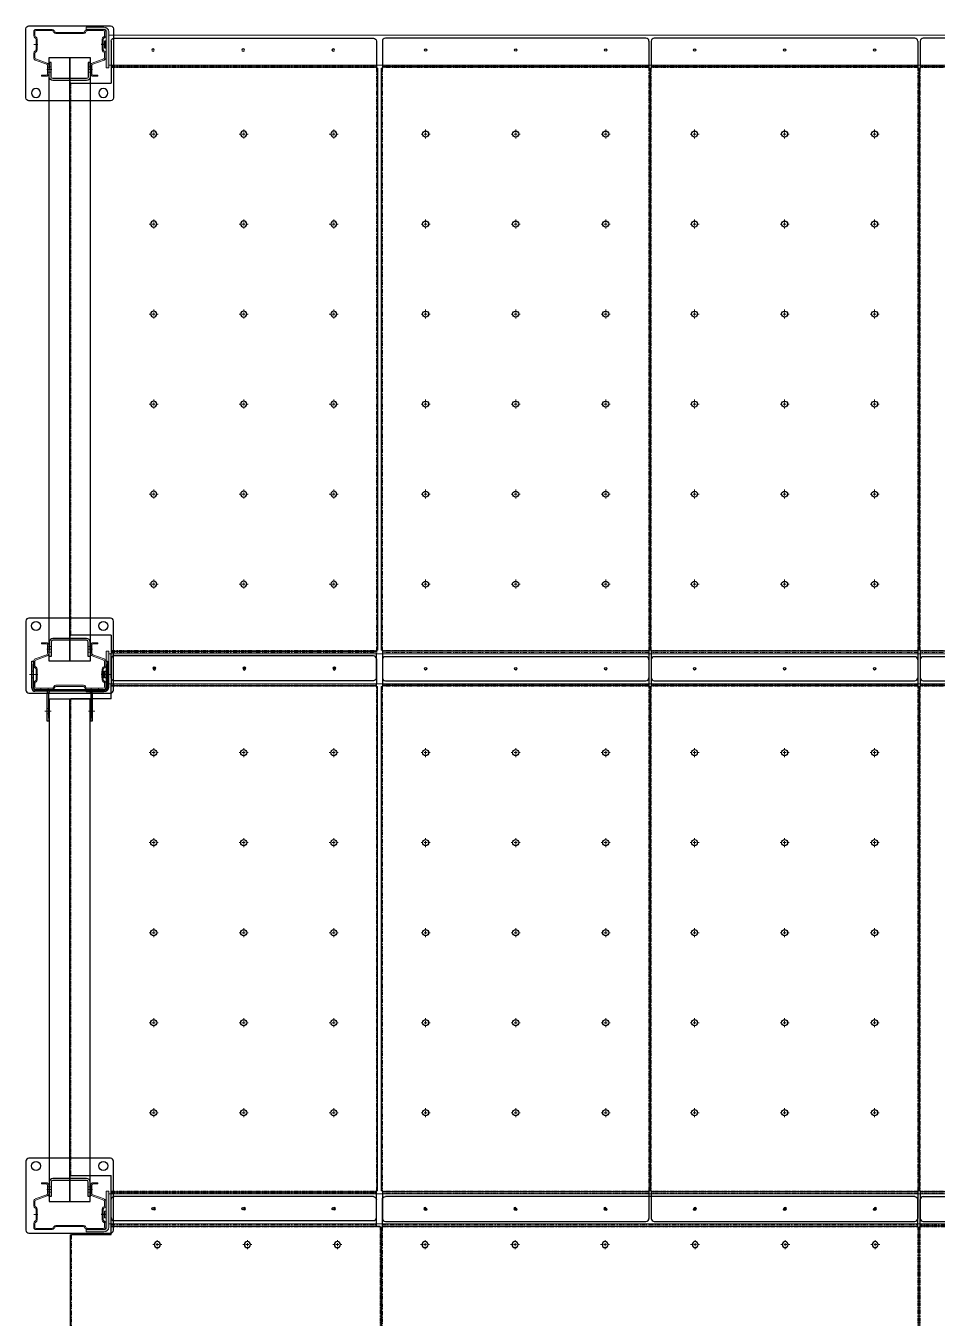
# Model space of a CAD drawing. Header units: millimetres. Extents: x 2140 to 223837, y 2113 to 170313.
# Drawn here: x 194334 to 195853, y 106060 to 108214 of the extents above; entities that cross this region are included whole.
import ezdxf

# ---------------------------------------------------------------- set-up
doc = ezdxf.new("R2010")
doc.units = ezdxf.units.MM
for name, pattern in [('CENTERX2', [20.32, 12.7, -2.54, 2.54, -2.54]), ('HIDDEN', [1.905, 1.27, -0.635]), ('PHANTOM', [12.7, 6.35, -1.27, 1.27, -1.27, 1.27, -1.27])]:
    doc.linetypes.add(name, pattern=pattern)
doc.layers.add('1.Балка', color=5, linetype='Continuous', lineweight=0)
doc.layers.add('3.Опора', color=7, linetype='Continuous', lineweight=0)
doc.layers.add('2.Стойка', color=7, linetype='Continuous')
doc.styles.add('Курсив', font='isocpeui.ttf')
doc.dimstyles.new('Рзм блок', dxfattribs={"dimtxt": 40, "dimasz": 80, "dimexe": 0.18, "dimexo": 0, "dimgap": 5, "dimtad": 1, "dimtoh": 1, "dimdec": 0, "dimzin": 0, "dimdsep": 46, "dimtxsty": 'Курсив', "dimblk": 'NONE', "dimcen": 0.09, "dimse1": 1, "dimse2": 1, "dimsd1": 1, "dimsd2": 1, "dimadec": 0, "dimazin": 0, "dimtfac": 1, "dimtdec": 0, "dimtofl": 0, "dimtmove": 0, "dimatfit": 2, "dimldrblk": 'NONE', "dimfxl": 0.18, "dimtolj": 1, "dimtzin": 0, "dimarcsym": 0})

# ---------------------------------------------------------------- blocks, each defined once
blk = doc.blocks.new('Опора FSус 120')
at = {"layer": '3.Опора', "color": 0, "linetype": 'Continuous', "lineweight": 25}
for p, q in [((-73, 120), (-73, 5)), ((68, 125), (-68, 125)), ((73, 5), (73, 120)), ((28, 91), (-28, 91)), ((28, 88), (-28, 88)), ((-34, 85), (-34, 71)), ((-34, 61), (-34, 71)), ((-31, 85), (-31, 71)), ((-31, 71), (-31, 61)), ((31, 71), (31, 85)), ((31, 61), (31, 71)), ((34, 71), (34, 85)), ((34, 71), (34, 61)), ((-31, 61), (-34, 61)), ((34, 61), (31, 61)), ((-68, 0), (68, 0))]:
    blk.add_line(p, q, dxfattribs=at)
at = {"layer": '3.Опора', "color": 0}
for p, q in [((-30, 73), (-35, 73)), ((30, 73), (35, 73))]:
    blk.add_line(p, q, dxfattribs=at)
for points in [[(-31, 77.5), (-34, 77.5), (-34, 68.5), (-31, 68.5)], [(31, 77.5), (34, 77.5), (34, 68.5), (31, 68.5)]]:
    blk.add_lwpolyline(points, close=True, dxfattribs=at)
at = {"layer": '3.Опора', "color": 0, "linetype": 'Continuous', "lineweight": 25}
for centre in [(-56, 112), (56, 112)]:
    blk.add_circle(centre, 7.5, dxfattribs=at)
for centre, radius, start, end in [((-68, 120), 5, 90, 180), ((68, 120), 5, 0, 90), ((-28, 85), 6, 90, 180), ((-28, 85), 3, 90, 180), ((28, 85), 6, 0, 90), ((28, 85), 3, 0, 90), ((-68, 5), 5, 180, 270), ((68, 5), 5, 270, 0)]:
    blk.add_arc(centre, radius, start, end, dxfattribs=at)
blk = doc.blocks.new('Стойка FSус 120')
at = {"color": 0, "linetype": 'ByBlock', "lineweight": 0}
for p, q in [((-47, 73), (-39, 73)), ((-47, 73), (-47, 71)), ((-47, 71), (-39, 71)), ((-37, 69), (-37, 54.8)), ((-35, 66.2), (-37, 66.2)), ((-35, 69), (-35, 54.8)), ((35, 54.8), (35, 69)), ((37, 66.2), (35, 66.2)), ((37, 54.8), (37, 69)), ((39, 73), (47, 73)), ((39, 71), (47, 71)), ((47, 73), (47, 71)), ((-38.3, 52.9), (-57.4, 46)), ((-37.6, 51), (-56.7, 44.1)), ((-38, 62), (-34, 62)), ((-37, 57.8), (-35, 57.8)), ((38, 62), (34, 62)), ((35, 57.8), (37, 57.8)), ((56.7, 44.1), (37.6, 51)), ((57.4, 46), (38.3, 52.9)), ((-60, 42.2), (-60, 34.6)), ((-58, 42.2), (-58, 34.6)), ((-58, 31.2), (-57, 30.6)), ((-57, 32.9), (-56, 32.3)), ((-56, 28.8), (-56, 11.2)), ((-56, 25.5), (-54, 25.5)), ((-54, 28.8), (-54, 11.2)), ((54, 11.2), (54, 28.8)), ((56, 25.5), (54, 25.5)), ((56, 32.3), (57, 32.9)), ((56, 11.2), (56, 28.8)), ((57, 30.6), (58, 31.2)), ((58, 34.6), (58, 42.2)), ((60, 34.6), (60, 42.2)), ((-60, 20), (-53, 20)), ((-60, 5.4), (-60, -1)), ((-57, 9.4), (-58, 8.8)), ((-58, 5.4), (-58, -1)), ((-56, 7.7), (-57, 7.1)), ((-54, 14.5), (-56, 14.5)), ((-27.6, -2), (-26.4, 0)), ((-23, 2), (23, 2)), ((-23, 0), (23, 0)), ((26.4, 0), (27.6, -2)), ((60, 20), (53, 20)), ((54, 14.5), (56, 14.5)), ((57, 7.1), (56, 7.7)), ((58, 8.8), (57, 9.4)), ((58, -1), (58, 5.4)), ((60, -1), (60, 5.4)), ((-56, -3), (-48, -3)), ((-56, -5), (-48, -5)), ((-48, -3), (-46.1, -3)), ((-48, -3), (-48, -5)), ((-46.1, -5), (-48, -5)), ((-46.1, -3), (-45.6, -3)), ((-45.6, -5), (-46.1, -5)), ((-45.6, -3), (-36.5, -3)), ((-36.5, -5), (-45.6, -5)), ((-36.5, -3), (-36, -3)), ((-36, -5), (-36.5, -5)), ((-36, -3), (-29.3, -3)), ((-36, -3), (-36, -5)), ((-36, -5), (-29.3, -5)), ((-25.8, -3), (-24.7, -1)), ((24.7, -1), (25.8, -3)), ((29.3, -3), (36, -3)), ((29.3, -5), (36, -5)), ((36.5, -3), (36, -3)), ((36, -3), (36, -5)), ((36, -5), (36.5, -5)), ((45.6, -3), (36.5, -3)), ((36.5, -5), (45.6, -5)), ((46.1, -3), (45.6, -3)), ((45.6, -5), (46.1, -5)), ((48, -3), (46.1, -3)), ((46.1, -5), (48, -5)), ((48, -3), (56, -3)), ((48, -3), (48, -5)), ((48, -5), (56, -5))]:
    blk.add_line(p, q, dxfattribs=at)
for centre, radius, start, end in [((-39, 69), 4, 0, 90), ((-39, 69), 2, 0, 90), ((39, 69), 4, 90, 180), ((39, 69), 2, 90, 180), ((-56, 42.2), 4, 110, 180), ((-56, 42.2), 2, 110, 180), ((-39, 54.8), 2, 290, 0), ((-39, 54.8), 4, 290, 0), ((39, 54.8), 4, 180, 250), ((39, 54.8), 2, 180, 250), ((56, 42.2), 2, 0, 70), ((56, 42.2), 4, 0, 70), ((-56, 34.6), 4, 180, 240), ((-56, 34.6), 2, 180, 240), ((-58, 28.8), 2, 0, 60), ((-58, 28.8), 4, 0, 60), ((58, 28.8), 4, 120, 180), ((58, 28.8), 2, 120, 180), ((56, 34.6), 2, 300, 0), ((56, 34.6), 4, 300, 0), ((-56, 5.4), 4, 120, 180), ((-56, 5.4), 2, 120, 180), ((-58, 11.2), 2, 300, 0), ((-58, 11.2), 4, 300, 0), ((-23, -2), 4, 90, 150), ((-23, -2), 2, 90, 150), ((23, -2), 4, 30, 90), ((23, -2), 2, 30, 90), ((58, 11.2), 4, 180, 240), ((58, 11.2), 2, 180, 240), ((56, 5.4), 2, 0, 60), ((56, 5.4), 4, 0, 60), ((-56, -1), 4, 180, 270), ((-56, -1), 2, 180, 270), ((-29.3, -1), 2, 270, 330), ((-29.3, -1), 4, 270, 330), ((29.3, -1), 4, 210, 270), ((29.3, -1), 2, 210, 270), ((56, -1), 2, 270, 0), ((56, -1), 4, 270, 0)]:
    blk.add_arc(centre, radius, start, end, dxfattribs=at)
blk = doc.blocks.new('*D917')
at = {"layer": 'Defpoints', "color": 0, "linetype": 'ByBlock', "transparency": 16777216}
for p in [(194472.4, 108177.1), (194472.4, 108148.2), (197172.4, 108148.2)]:
    blk.add_point(p, dxfattribs=at)
at = {"layer": 'Defpoints', "color": 0, "linetype": 'ByBlock', "transparency": 16777216, "insert": (197131.6, 108192.2), "char_height": 20, "attachment_point": 5, "style": 'Курсив'}
blk.add_mtext('\\A1;2700', dxfattribs=at)
blk = doc.blocks.new('_None')
blk = doc.blocks.new('*D918')
at = {"layer": 'Defpoints', "color": 0, "linetype": 'ByBlock', "transparency": 16777216}
for p in [(194472.4, 107167.2), (197172.4, 107167.2), (194472.4, 107138.3)]:
    blk.add_point(p, dxfattribs=at)
at = {"layer": 'Defpoints', "color": 0, "linetype": 'ByBlock', "transparency": 16777216, "insert": (197131.6, 107153.4), "char_height": 20, "attachment_point": 5, "style": 'Курсив'}
blk.add_mtext('\\A1;2700', dxfattribs=at)
blk = doc.blocks.new('*D430')
at = {"layer": 'Defpoints', "color": 0, "linetype": 'ByBlock', "transparency": 16777216}
for p in [(5, 34.5), (2705, 34.5), (5, 1.9)]:
    blk.add_point(p, dxfattribs=at)
at = {"layer": 'Defpoints', "color": 0, "linetype": 'ByBlock', "transparency": 16777216, "insert": (2664.3, 17), "char_height": 20, "attachment_point": 5, "style": 'Курсив'}
blk.add_mtext('\\A1;2700', dxfattribs=at)
blk = doc.blocks.new('SW_CENTERMARKSYMBOL_36')
at = {"color": 0, "linetype": 'Continuous', "lineweight": 18}
for p, q in [((-5, 0), (-7.5, 0)), ((0, 0), (-2.5, 0)), ((0, 5), (0, 7.5)), ((0, 0), (0, 2.5)), ((0, 0), (0, -2.5)), ((0, 0), (2.5, 0)), ((5, 0), (7.5, 0)), ((0, -5), (0, -7.5))]:
    blk.add_line(p, q, dxfattribs=at)
blk = doc.blocks.new('SW_CENTERMARKSYMBOL_37')
at = {"color": 0, "linetype": 'Continuous', "lineweight": 18}
for p, q in [((-5, 0), (-7.5, 0)), ((0, 0), (-2.5, 0)), ((0, 5), (0, 7.5)), ((0, 0), (0, 2.5)), ((0, 0), (0, -2.5)), ((0, 0), (2.5, 0)), ((5, 0), (7.5, 0)), ((0, -5), (0, -7.5))]:
    blk.add_line(p, q, dxfattribs=at)
blk = doc.blocks.new('SW_CENTERMARKSYMBOL_38')
at = {"color": 0, "linetype": 'Continuous', "lineweight": 18}
for p, q in [((-5, 0), (-7.5, 0)), ((0, 0), (-2.5, 0)), ((0, 5), (0, 7.5)), ((0, 0), (0, 2.5)), ((0, 0), (0, -2.5)), ((0, 0), (2.5, 0)), ((5, 0), (7.5, 0)), ((0, -5), (0, -7.5))]:
    blk.add_line(p, q, dxfattribs=at)
blk = doc.blocks.new('SW_CENTERMARKSYMBOL_39')
at = {"color": 0, "linetype": 'Continuous', "lineweight": 18}
for p, q in [((-5, 0), (-7.5, 0)), ((0, 0), (-2.5, 0)), ((0, 5), (0, 7.5)), ((0, 0), (0, 2.5)), ((0, 0), (0, -2.5)), ((0, 0), (2.5, 0)), ((5, 0), (7.5, 0)), ((0, -5), (0, -7.5))]:
    blk.add_line(p, q, dxfattribs=at)
blk = doc.blocks.new('SW_CENTERMARKSYMBOL_40')
at = {"color": 0, "linetype": 'Continuous', "lineweight": 18}
for p, q in [((-5, 0), (-7.5, 0)), ((0, 0), (-2.5, 0)), ((0, 5), (0, 7.5)), ((0, 0), (0, 2.5)), ((0, 0), (0, -2.5)), ((0, 0), (2.5, 0)), ((5, 0), (7.5, 0)), ((0, -5), (0, -7.5))]:
    blk.add_line(p, q, dxfattribs=at)
blk = doc.blocks.new('SW_CENTERMARKSYMBOL_41')
at = {"color": 0, "linetype": 'Continuous', "lineweight": 18}
for p, q in [((-5, 0), (-7.5, 0)), ((0, 0), (-2.5, 0)), ((0, 5), (0, 7.5)), ((0, 0), (0, 2.5)), ((0, 0), (0, -2.5)), ((0, 0), (2.5, 0)), ((5, 0), (7.5, 0)), ((0, -5), (0, -7.5))]:
    blk.add_line(p, q, dxfattribs=at)
blk = doc.blocks.new('SW_CENTERMARKSYMBOL_42')
at = {"color": 0, "linetype": 'Continuous', "lineweight": 18}
for p, q in [((-5, 0), (-7.5, 0)), ((0, 0), (-2.5, 0)), ((0, 5), (0, 7.5)), ((0, 0), (0, 2.5)), ((0, 0), (0, -2.5)), ((0, 0), (2.5, 0)), ((5, 0), (7.5, 0)), ((0, -5), (0, -7.5))]:
    blk.add_line(p, q, dxfattribs=at)
blk = doc.blocks.new('SW_CENTERMARKSYMBOL_43')
at = {"color": 0, "linetype": 'Continuous', "lineweight": 18}
for p, q in [((-5, 0), (-7.5, 0)), ((0, 0), (-2.5, 0)), ((0, 5), (0, 7.5)), ((0, 0), (0, 2.5)), ((0, 0), (0, -2.5)), ((0, 0), (2.5, 0)), ((5, 0), (7.5, 0)), ((0, -5), (0, -7.5))]:
    blk.add_line(p, q, dxfattribs=at)
blk = doc.blocks.new('SW_CENTERMARKSYMBOL_44')
at = {"color": 0, "linetype": 'Continuous', "lineweight": 18}
for p, q in [((-5, 0), (-7.5, 0)), ((0, 0), (-2.5, 0)), ((0, 5), (0, 7.5)), ((0, 0), (0, 2.5)), ((0, 0), (0, -2.5)), ((0, 0), (2.5, 0)), ((5, 0), (7.5, 0)), ((0, -5), (0, -7.5))]:
    blk.add_line(p, q, dxfattribs=at)
blk = doc.blocks.new('SW_CENTERMARKSYMBOL_45')
at = {"color": 0, "linetype": 'Continuous', "lineweight": 18}
for p, q in [((-5, 0), (-7.5, 0)), ((0, 0), (-2.5, 0)), ((0, 5), (0, 7.5)), ((0, 0), (0, 2.5)), ((0, 0), (0, -2.5)), ((0, 0), (2.5, 0)), ((5, 0), (7.5, 0)), ((0, -5), (0, -7.5))]:
    blk.add_line(p, q, dxfattribs=at)
blk = doc.blocks.new('SW_CENTERMARKSYMBOL_46')
at = {"color": 0, "linetype": 'Continuous', "lineweight": 18}
for p, q in [((-5, 0), (-7.5, 0)), ((0, 0), (-2.5, 0)), ((0, 5), (0, 7.5)), ((0, 0), (0, 2.5)), ((0, 0), (0, -2.5)), ((0, 0), (2.5, 0)), ((5, 0), (7.5, 0)), ((0, -5), (0, -7.5))]:
    blk.add_line(p, q, dxfattribs=at)
blk = doc.blocks.new('SW_CENTERMARKSYMBOL_47')
at = {"color": 0, "linetype": 'Continuous', "lineweight": 18}
for p, q in [((-5, 0), (-7.5, 0)), ((0, 0), (-2.5, 0)), ((0, 5), (0, 7.5)), ((0, 0), (0, 2.5)), ((0, 0), (0, -2.5)), ((0, 0), (2.5, 0)), ((5, 0), (7.5, 0)), ((0, -5), (0, -7.5))]:
    blk.add_line(p, q, dxfattribs=at)
blk = doc.blocks.new('SW_CENTERMARKSYMBOL_48')
at = {"color": 0, "linetype": 'Continuous', "lineweight": 18}
for p, q in [((-5, 0), (-7.5, 0)), ((0, 0), (-2.5, 0)), ((0, 5), (0, 7.5)), ((0, 0), (0, 2.5)), ((0, 0), (0, -2.5)), ((0, 0), (2.5, 0)), ((5, 0), (7.5, 0)), ((0, -5), (0, -7.5))]:
    blk.add_line(p, q, dxfattribs=at)
blk = doc.blocks.new('SW_CENTERMARKSYMBOL_49')
at = {"color": 0, "linetype": 'Continuous', "lineweight": 18}
for p, q in [((-5, 0), (-7.5, 0)), ((0, 0), (-2.5, 0)), ((0, 5), (0, 7.5)), ((0, 0), (0, 2.5)), ((0, 0), (0, -2.5)), ((0, 0), (2.5, 0)), ((5, 0), (7.5, 0)), ((0, -5), (0, -7.5))]:
    blk.add_line(p, q, dxfattribs=at)
blk = doc.blocks.new('SW_CENTERMARKSYMBOL_50')
at = {"color": 0, "linetype": 'Continuous', "lineweight": 18}
for p, q in [((-5, 0), (-7.5, 0)), ((0, 0), (-2.5, 0)), ((0, 5), (0, 7.5)), ((0, 0), (0, 2.5)), ((0, 0), (0, -2.5)), ((0, 0), (2.5, 0)), ((5, 0), (7.5, 0)), ((0, -5), (0, -7.5))]:
    blk.add_line(p, q, dxfattribs=at)
blk = doc.blocks.new('SW_CENTERMARKSYMBOL_51')
at = {"color": 0, "linetype": 'Continuous', "lineweight": 18}
for p, q in [((-5, 0), (-7.5, 0)), ((0, 0), (-2.5, 0)), ((0, 5), (0, 7.5)), ((0, 0), (0, 2.5)), ((0, 0), (0, -2.5)), ((0, 0), (2.5, 0)), ((5, 0), (7.5, 0)), ((0, -5), (0, -7.5))]:
    blk.add_line(p, q, dxfattribs=at)
blk = doc.blocks.new('SW_CENTERMARKSYMBOL_52')
at = {"color": 0, "linetype": 'Continuous', "lineweight": 18}
for p, q in [((-5, 0), (-7.5, 0)), ((0, 0), (-2.5, 0)), ((0, 5), (0, 7.5)), ((0, 0), (0, 2.5)), ((0, 0), (0, -2.5)), ((0, 0), (2.5, 0)), ((5, 0), (7.5, 0)), ((0, -5), (0, -7.5))]:
    blk.add_line(p, q, dxfattribs=at)
blk = doc.blocks.new('SW_CENTERMARKSYMBOL_53')
at = {"color": 0, "linetype": 'Continuous', "lineweight": 18}
for p, q in [((-5, 0), (-7.5, 0)), ((0, 0), (-2.5, 0)), ((0, 5), (0, 7.5)), ((0, 0), (0, 2.5)), ((0, 0), (0, -2.5)), ((0, 0), (2.5, 0)), ((5, 0), (7.5, 0)), ((0, -5), (0, -7.5))]:
    blk.add_line(p, q, dxfattribs=at)
blk = doc.blocks.new('экран центр1100')
at = {"color": 0, "linetype": 'Continuous', "lineweight": 25}
for p, q in [((0, -11), (0, -52)), ((439, -6), (5, -6)), ((444, -11), (444, -52)), ((-2, -55.9), (-2, -1025.9)), ((-2, -55.9), (0, -55.9)), ((0, -52), (0, -54)), ((444, -54), (0, -54)), ((0, -54), (0, -55.2)), ((0, -55.2), (0, -55.9)), ((444, -52), (444, -54)), ((444, -54), (444, -55.2)), ((444, -55.2), (444, -55.9)), ((444, -55.9), (446, -55.9)), ((446, -1025.9), (446, -55.9)), ((0, -1025.9), (-2, -1025.9)), ((0, -1025.9), (0, -1026.6)), ((0, -1026.6), (0, -1027.8)), ((444, -1027.8), (0, -1027.8)), ((0, -1027.8), (0, -1029.8)), ((0, -1029.8), (0, -1072)), ((444, -1025.9), (444, -1026.6)), ((446, -1025.9), (444, -1025.9)), ((444, -1026.6), (444, -1027.8)), ((444, -1027.8), (444, -1029.8)), ((444, -1029.8), (444, -1072))]:
    blk.add_line(p, q, dxfattribs=at)
at = {"color": 0, "linetype": 'PHANTOM', "lineweight": 18}
for p, q in [((444, -52), (0, -52)), ((444, -55.2), (0, -55.2)), ((0, -55.9), (0, -1025.9)), ((444, -1025.9), (444, -55.9)), ((444, -1026.6), (0, -1026.6)), ((444, -1029.8), (0, -1029.8))]:
    blk.add_line(p, q, dxfattribs=at)
at = {"color": 0}
blk.add_line((5, -1077), (439, -1077), dxfattribs=at)
at = {"color": 0, "linetype": 'Continuous', "lineweight": 25}
for centre, radius in [((72, -26), 2), ((222, -26), 2), ((372, -26), 2), ((72, -165.9), 5), ((222, -165.9), 5), ((372, -165.9), 5), ((72, -315.9), 5), ((222, -315.9), 5), ((372, -315.9), 5), ((72, -465.9), 5), ((222, -465.9), 5), ((372, -465.9), 5), ((72, -615.9), 5), ((222, -615.9), 5), ((372, -615.9), 5), ((72, -765.9), 5), ((222, -765.9), 5), ((372, -765.9), 5), ((72, -915.9), 5), ((222, -915.9), 5), ((372, -915.9), 5), ((72, -1057), 2), ((222, -1057), 2), ((372, -1057), 2)]:
    blk.add_circle(centre, radius, dxfattribs=at)
for centre, start, end in [((5, -11), 90, 180), ((439, -11), 0, 90)]:
    blk.add_arc(centre, 5, start, end, dxfattribs=at)
at = {"color": 0}
for centre, start, end in [((5, -1072), 180, 270), ((439, -1072), 270, 0)]:
    blk.add_arc(centre, 5, start, end, dxfattribs=at)
at = {"color": 0, "linetype": 'Continuous', "lineweight": 0, "rotation": 90}
for name, p in [('SW_CENTERMARKSYMBOL_45', (72, -165.9)), ('SW_CENTERMARKSYMBOL_44', (222, -165.9)), ('SW_CENTERMARKSYMBOL_37', (372, -165.9)), ('SW_CENTERMARKSYMBOL_42', (72, -315.9)), ('SW_CENTERMARKSYMBOL_38', (222, -315.9)), ('SW_CENTERMARKSYMBOL_43', (372, -315.9)), ('SW_CENTERMARKSYMBOL_40', (72, -465.9)), ('SW_CENTERMARKSYMBOL_41', (222, -465.9)), ('SW_CENTERMARKSYMBOL_39', (372, -465.9)), ('SW_CENTERMARKSYMBOL_51', (72, -615.9)), ('SW_CENTERMARKSYMBOL_52', (222, -615.9)), ('SW_CENTERMARKSYMBOL_50', (372, -615.9)), ('SW_CENTERMARKSYMBOL_49', (72, -765.9)), ('SW_CENTERMARKSYMBOL_48', (222, -765.9)), ('SW_CENTERMARKSYMBOL_53', (372, -765.9)), ('SW_CENTERMARKSYMBOL_46', (72, -915.9)), ('SW_CENTERMARKSYMBOL_36', (222, -915.9)), ('SW_CENTERMARKSYMBOL_47', (372, -915.9))]:
    blk.add_blockref(name, p, dxfattribs=at)
blk = doc.blocks.new('экран бок 1100')
at = {"color": 0, "linetype": 'Continuous', "lineweight": 25}
for p, q in [((0, -11), (0, -52)), ((437, -6), (5, -6)), ((442, -11), (442, -52)), ((-2, -55.9), (-2, -1025.9)), ((-2, -55.9), (0, -55.9)), ((0, -52), (0, -54)), ((442, -54), (0, -54)), ((0, -54), (0, -55.2)), ((0, -55.2), (0, -55.9)), ((442, -52), (442, -54)), ((442, -54), (442, -55.2)), ((442, -55.2), (442, -81)), ((509, -81), (442, -81)), ((509, -81), (511, -81)), ((511, -81), (511, -1000.8)), ((442, -1000.8), (509, -1000.8)), ((442, -1000.8), (442, -1026.6)), ((511, -1000.8), (509, -1000.8)), ((0, -1025.9), (-2, -1025.9)), ((0, -1025.9), (0, -1026.6)), ((0, -1026.6), (0, -1027.8)), ((442, -1027.8), (0, -1027.8)), ((0, -1027.8), (0, -1029.8)), ((0, -1072), (0, -1031)), ((442, -1026.6), (442, -1027.8)), ((442, -1027.8), (442, -1029.8)), ((442, -1072), (442, -1031)), ((5, -1077), (437, -1077))]:
    blk.add_line(p, q, dxfattribs=at)
at = {"color": 0, "linetype": 'PHANTOM', "lineweight": 18}
for p, q in [((442, -52), (0, -52)), ((442, -55.2), (0, -55.2)), ((0, -55.9), (0, -1025.9)), ((509, -1000.8), (509, -81)), ((442, -1026.6), (0, -1026.6)), ((442, -1029.8), (0, -1029.8))]:
    blk.add_line(p, q, dxfattribs=at)
at = {"color": 0, "linetype": 'Continuous', "lineweight": 25}
for centre, radius in [((72, -26), 2), ((222, -26), 2), ((372, -26), 2), ((71, -165.9), 5), ((221, -165.9), 5), ((371, -165.9), 5), ((71, -315.9), 5), ((221, -315.9), 5), ((371, -315.9), 5), ((71, -465.9), 5), ((221, -465.9), 5), ((371, -465.9), 5), ((71, -615.9), 5), ((221, -615.9), 5), ((371, -615.9), 5), ((71, -765.9), 5), ((221, -765.9), 5), ((371, -765.9), 5), ((71, -915.9), 5), ((221, -915.9), 5), ((371, -915.9), 5), ((70, -1057), 2), ((220, -1057), 2), ((370, -1057), 2)]:
    blk.add_circle(centre, radius, dxfattribs=at)
for centre, start, end in [((5, -11), 90, 180), ((437, -11), 0, 90), ((5, -1072), 180, 270), ((437, -1072), 270, 0)]:
    blk.add_arc(centre, 5, start, end, dxfattribs=at)
at = {"color": 0, "linetype": 'Continuous', "lineweight": 0, "rotation": 90}
for name, p in [('SW_CENTERMARKSYMBOL_45', (71, -165.9)), ('SW_CENTERMARKSYMBOL_44', (221, -165.9)), ('SW_CENTERMARKSYMBOL_37', (371, -165.9)), ('SW_CENTERMARKSYMBOL_42', (71, -315.9)), ('SW_CENTERMARKSYMBOL_38', (221, -315.9)), ('SW_CENTERMARKSYMBOL_43', (371, -315.9)), ('SW_CENTERMARKSYMBOL_40', (71, -465.9)), ('SW_CENTERMARKSYMBOL_41', (221, -465.9)), ('SW_CENTERMARKSYMBOL_39', (371, -465.9)), ('SW_CENTERMARKSYMBOL_51', (71, -615.9)), ('SW_CENTERMARKSYMBOL_52', (221, -615.9)), ('SW_CENTERMARKSYMBOL_50', (371, -615.9)), ('SW_CENTERMARKSYMBOL_49', (71, -765.9)), ('SW_CENTERMARKSYMBOL_48', (221, -765.9)), ('SW_CENTERMARKSYMBOL_53', (371, -765.9)), ('SW_CENTERMARKSYMBOL_46', (71, -915.9)), ('SW_CENTERMARKSYMBOL_36', (221, -915.9)), ('SW_CENTERMARKSYMBOL_47', (371, -915.9))]:
    blk.add_blockref(name, p, dxfattribs=at)
blk = doc.blocks.new('экран бок 2')
at = {"color": 0, "linetype": 'Continuous', "lineweight": 25}
for p, q in [((-442, -9.8), (-442, -52)), ((-5, -4.8), (-437, -4.8)), ((0, -9.8), (0, -50.8)), ((-442, -54), (-442, -52)), ((-442, -54), (0, -54)), ((-442, -55.2), (-442, -54)), ((-442, -76), (-442, -55.2)), ((0, -54), (0, -52)), ((0, -55.2), (0, -54)), ((0, -55.9), (0, -55.2)), ((0, -55.9), (2, -55.9)), ((2, -895.9), (2, -55.9)), ((-511, -870.8), (-511, -76)), ((-511, -76), (-509, -76)), ((-442, -76), (-509, -76)), ((-509, -870.8), (-511, -870.8)), ((-509, -870.8), (-442, -870.8)), ((-442, -896.6), (-442, -870.8)), ((-442, -897.8), (-442, -896.6)), ((-442, -899.8), (-442, -897.8)), ((-442, -897.8), (0, -897.8)), ((-442, -940.8), (-442, -899.8)), ((2, -895.9), (0, -895.9)), ((0, -896.6), (0, -895.9)), ((0, -897.8), (0, -896.6)), ((0, -899.8), (0, -897.8)), ((0, -940.8), (0, -899.8)), ((-437, -945.8), (-5, -945.8))]:
    blk.add_line(p, q, dxfattribs=at)
at = {"color": 0, "linetype": 'PHANTOM', "lineweight": 18}
for p, q in [((-442, -52), (0, -52)), ((-442, -55.2), (0, -55.2)), ((0, -895.9), (0, -55.9)), ((-509, -76), (-509, -870.8)), ((-442, -896.6), (0, -896.6)), ((-442, -899.8), (0, -899.8))]:
    blk.add_line(p, q, dxfattribs=at)
at = {"color": 0, "linetype": 'Continuous', "lineweight": 25}
for centre, radius in [((-370, -24.8), 2), ((-220, -24.8), 2), ((-70, -24.8), 2), ((-371, -165.9), 5), ((-221, -165.9), 5), ((-71, -165.9), 5), ((-371, -315.9), 5), ((-221, -315.9), 5), ((-71, -315.9), 5), ((-371, -465.9), 5), ((-221, -465.9), 5), ((-71, -465.9), 5), ((-371, -615.9), 5), ((-221, -615.9), 5), ((-71, -615.9), 5), ((-371, -765.9), 5), ((-221, -765.9), 5), ((-71, -765.9), 5), ((-372, -925.8), 2), ((-222, -925.8), 2), ((-72, -925.8), 2)]:
    blk.add_circle(centre, radius, dxfattribs=at)
for centre, start, end in [((-437, -9.8), 90, 180), ((-5, -9.8), 0, 90), ((-437, -940.8), 180, 270), ((-5, -940.8), 270, 0)]:
    blk.add_arc(centre, 5, start, end, dxfattribs=at)
at = {"color": 0, "linetype": 'Continuous', "lineweight": 0, "rotation": 270}
for name, p in [('SW_CENTERMARKSYMBOL_47', (-371, -165.9)), ('SW_CENTERMARKSYMBOL_36', (-221, -165.9)), ('SW_CENTERMARKSYMBOL_46', (-71, -165.9)), ('SW_CENTERMARKSYMBOL_53', (-371, -315.9)), ('SW_CENTERMARKSYMBOL_48', (-221, -315.9)), ('SW_CENTERMARKSYMBOL_49', (-71, -315.9)), ('SW_CENTERMARKSYMBOL_50', (-371, -465.9)), ('SW_CENTERMARKSYMBOL_52', (-221, -465.9)), ('SW_CENTERMARKSYMBOL_51', (-71, -465.9)), ('SW_CENTERMARKSYMBOL_39', (-371, -615.9)), ('SW_CENTERMARKSYMBOL_41', (-221, -615.9)), ('SW_CENTERMARKSYMBOL_40', (-71, -615.9)), ('SW_CENTERMARKSYMBOL_43', (-371, -765.9)), ('SW_CENTERMARKSYMBOL_38', (-221, -765.9)), ('SW_CENTERMARKSYMBOL_42', (-71, -765.9))]:
    blk.add_blockref(name, p, dxfattribs=at)
blk = doc.blocks.new('экран центр 2')
at = {"color": 0, "linetype": 'Continuous', "lineweight": 25}
for p, q in [((0, -11), (0, -52)), ((439, -6), (5, -6)), ((444, -11), (444, -52)), ((-2, -55.9), (-2, -895.9)), ((-2, -55.9), (0, -55.9)), ((0, -52), (0, -54)), ((444, -54), (0, -54)), ((0, -54), (0, -55.2)), ((0, -55.2), (0, -55.9)), ((444, -52), (444, -54)), ((444, -54), (444, -55.2)), ((444, -55.2), (444, -55.9)), ((444, -55.9), (446, -55.9)), ((446, -895.9), (446, -55.9)), ((0, -895.9), (-2, -895.9)), ((0, -895.9), (0, -896.6)), ((0, -896.6), (0, -897.8)), ((444, -897.8), (0, -897.8)), ((0, -897.8), (0, -899.8)), ((0, -899.8), (0, -942)), ((444, -895.9), (444, -896.6)), ((446, -895.9), (444, -895.9)), ((444, -896.6), (444, -897.8)), ((444, -897.8), (444, -899.8)), ((444, -899.8), (444, -942))]:
    blk.add_line(p, q, dxfattribs=at)
at = {"color": 0, "linetype": 'PHANTOM', "lineweight": 18}
for p, q in [((444, -52), (0, -52)), ((444, -55.2), (0, -55.2)), ((0, -55.9), (0, -895.9)), ((444, -895.9), (444, -55.9)), ((444, -896.6), (0, -896.6)), ((444, -899.8), (0, -899.8))]:
    blk.add_line(p, q, dxfattribs=at)
at = {"color": 0}
blk.add_line((5, -947), (439, -947), dxfattribs=at)
at = {"color": 0, "linetype": 'Continuous', "lineweight": 25}
for centre, radius in [((72, -26), 2), ((222, -26), 2), ((372, -26), 2), ((72, -165.9), 5), ((222, -165.9), 5), ((372, -165.9), 5), ((72, -315.9), 5), ((222, -315.9), 5), ((372, -315.9), 5), ((72, -465.9), 5), ((222, -465.9), 5), ((372, -465.9), 5), ((72, -615.9), 5), ((222, -615.9), 5), ((372, -615.9), 5), ((72, -765.9), 5), ((222, -765.9), 5), ((372, -765.9), 5), ((72, -927), 2), ((222, -927), 2), ((372, -927), 2)]:
    blk.add_circle(centre, radius, dxfattribs=at)
for centre, start, end in [((5, -11), 90, 180), ((439, -11), 0, 90)]:
    blk.add_arc(centre, 5, start, end, dxfattribs=at)
at = {"color": 0}
for centre, start, end in [((5, -942), 180, 270), ((439, -942), 270, 0)]:
    blk.add_arc(centre, 5, start, end, dxfattribs=at)
at = {"color": 0, "linetype": 'Continuous', "lineweight": 0, "rotation": 90}
for name, p in [('SW_CENTERMARKSYMBOL_45', (72, -165.9)), ('SW_CENTERMARKSYMBOL_44', (222, -165.9)), ('SW_CENTERMARKSYMBOL_37', (372, -165.9)), ('SW_CENTERMARKSYMBOL_42', (72, -315.9)), ('SW_CENTERMARKSYMBOL_38', (222, -315.9)), ('SW_CENTERMARKSYMBOL_43', (372, -315.9)), ('SW_CENTERMARKSYMBOL_40', (72, -465.9)), ('SW_CENTERMARKSYMBOL_41', (222, -465.9)), ('SW_CENTERMARKSYMBOL_39', (372, -465.9)), ('SW_CENTERMARKSYMBOL_51', (72, -615.9)), ('SW_CENTERMARKSYMBOL_52', (222, -615.9)), ('SW_CENTERMARKSYMBOL_50', (372, -615.9)), ('SW_CENTERMARKSYMBOL_49', (72, -765.9)), ('SW_CENTERMARKSYMBOL_48', (222, -765.9)), ('SW_CENTERMARKSYMBOL_53', (372, -765.9))]:
    blk.add_blockref(name, p, dxfattribs=at)
blk = doc.blocks.new('вставка 1')
at = {"color": 0}
blk.add_line((7, 155.1), (889, 155.1), dxfattribs=at)
at = {"color": 0, "linetype": 'Continuous', "lineweight": 25}
for p, q in [((2, 107.9), (2, 150.1)), ((894, 107.9), (894, 150.1)), ((2, 105.9), (2, 107.9)), ((894, 105.9), (894, 107.9)), ((2, 104), (0, 104)), ((0, -104), (0, 104)), ((894, 105.9), (2, 105.9)), ((2, 104.7), (2, 105.9)), ((2, 104), (2, 104.7)), ((894, 104.7), (894, 105.9)), ((894, 104), (894, 104.7)), ((896, 104), (894, 104)), ((896, 104), (896, -104)), ((0, -104), (2, -104)), ((2, -104.7), (2, -104)), ((2, -105.9), (2, -104.7)), ((894, -105.9), (2, -105.9)), ((2, -107.9), (2, -105.9)), ((894, -104.7), (894, -104)), ((894, -104), (896, -104)), ((894, -105.9), (894, -104.7)), ((894, -107.9), (894, -105.9)), ((2, -148.9), (2, -107.9)), ((894, -148.9), (894, -107.9)), ((889, -153.9), (7, -153.9))]:
    blk.add_line(p, q, dxfattribs=at)
at = {"color": 0, "linetype": 'PHANTOM', "lineweight": 18}
for p, q in [((894, 107.9), (2, 107.9)), ((894, 104.7), (2, 104.7)), ((2, -104), (2, 104)), ((894, 104), (894, -104)), ((894, -104.7), (2, -104.7)), ((894, -107.9), (2, -107.9))]:
    blk.add_line(p, q, dxfattribs=at)
at = {"color": 0, "linetype": 'Continuous', "lineweight": 25}
for centre, radius in [((73, 135.1), 2), ((223, 135.1), 2), ((373, 135.1), 2), ((523, 135.1), 2), ((673, 135.1), 2), ((823, 135.1), 2), ((73, 75), 5), ((223, 75), 5), ((373, 75), 5), ((523, 75), 5), ((673, 75), 5), ((823, 75), 5), ((73, -75), 5), ((223, -75), 5), ((373, -75), 5), ((523, -75), 5), ((673, -75), 5), ((823, -75), 5), ((73, -133.9), 2), ((223, -133.9), 2), ((373, -133.9), 2), ((523, -133.9), 2), ((673, -133.9), 2), ((823, -133.9), 2)]:
    blk.add_circle(centre, radius, dxfattribs=at)
at = {"color": 0}
for centre, start, end in [((7, 150.1), 90, 180), ((889, 150.1), 0, 90)]:
    blk.add_arc(centre, 5, start, end, dxfattribs=at)
at = {"color": 0, "linetype": 'Continuous', "lineweight": 25}
for centre, start, end in [((7, -148.9), 180, 270), ((889, -148.9), 270, 0)]:
    blk.add_arc(centre, 5, start, end, dxfattribs=at)
at = {"color": 0, "linetype": 'Continuous', "lineweight": 0, "xscale": -1, "rotation": 90}
for name, p in [('SW_CENTERMARKSYMBOL_46', (73, 75)), ('SW_CENTERMARKSYMBOL_36', (223, 75)), ('SW_CENTERMARKSYMBOL_47', (373, 75)), ('SW_CENTERMARKSYMBOL_36', (523, 75)), ('SW_CENTERMARKSYMBOL_47', (673, 75)), ('SW_CENTERMARKSYMBOL_36', (823, 75)), ('SW_CENTERMARKSYMBOL_49', (73, -75)), ('SW_CENTERMARKSYMBOL_48', (223, -75)), ('SW_CENTERMARKSYMBOL_53', (373, -75)), ('SW_CENTERMARKSYMBOL_48', (523, -75)), ('SW_CENTERMARKSYMBOL_53', (673, -75)), ('SW_CENTERMARKSYMBOL_48', (823, -75))]:
    blk.add_blockref(name, p, dxfattribs=at)
blk = doc.blocks.new('вставка 1 бок')
at = {"color": 0}
for p, q in [((13, 155.1), (445, 155.1)), ((13, -155.1), (445, -155.1))]:
    blk.add_line(p, q, dxfattribs=at)
at = {"color": 0, "linetype": 'Continuous', "lineweight": 25}
for p, q in [((8, 107.9), (8, 150.1)), ((450, 107.9), (450, 150.1)), ((8, 105.9), (8, 107.9)), ((450, 105.9), (450, 107.9)), ((2, 104), (0, 104)), ((0, -104), (0, 104)), ((450, 105.9), (2, 105.9)), ((2, 104.7), (2, 105.9)), ((2, 104), (2, 104.7)), ((450, 104.7), (450, 105.9)), ((516, 91), (516, 91.7)), ((518, 91), (516, 91)), ((518, 91), (518, -89.8)), ((2, -104), (0, -104)), ((2, -104), (2, -104.7)), ((2, -104.7), (2, -105.9)), ((450, -105.9), (2, -105.9)), ((8, -105.9), (8, -107.9)), ((450, -104.7), (450, -105.9)), ((450, -105.9), (450, -107.9)), ((516, -90.5), (516, -89.8)), ((516, -89.8), (518, -89.8)), ((516, -91.7), (516, -90.5)), ((8, -107.9), (8, -150.1)), ((450, -107.9), (450, -150.1))]:
    blk.add_line(p, q, dxfattribs=at)
at = {"color": 0, "linetype": 'PHANTOM', "lineweight": 18}
for p, q in [((450, 107.9), (8, 107.9)), ((450, 104.7), (2, 104.7)), ((2, -104), (2, 104)), ((516, 91), (516, -89.8)), ((450, -104.7), (2, -104.7)), ((450, -107.9), (8, -107.9))]:
    blk.add_line(p, q, dxfattribs=at)
at = {"color": 0}
for points in [[(516, 91.7), (450, 91.7), (450, 104.7)], [(516, -91.7), (450, -91.7), (450, -104.7)]]:
    blk.add_lwpolyline(points, dxfattribs=at)
at = {"color": 0, "linetype": 'Continuous', "lineweight": 25}
for centre, radius in [((78, 135.1), 2), ((228, 135.1), 2), ((378, 135.1), 2), ((73, 75), 5), ((223, 75), 5), ((373, 75), 5), ((73, -75), 5), ((223, -75), 5), ((373, -75), 5), ((78, -135.1), 2), ((228, -135.1), 2), ((378, -135.1), 2)]:
    blk.add_circle(centre, radius, dxfattribs=at)
at = {"color": 0}
for centre, start, end in [((13, 150.1), 90, 180), ((445, 150.1), 0, 90), ((13, -150.1), 180, 270), ((445, -150.1), 270, 0)]:
    blk.add_arc(centre, 5, start, end, dxfattribs=at)
at = {"color": 0, "linetype": 'Continuous', "lineweight": 0, "xscale": -1.000000000000001, "rotation": 90}
for name, p in [('SW_CENTERMARKSYMBOL_46', (73, 75)), ('SW_CENTERMARKSYMBOL_36', (223, 75)), ('SW_CENTERMARKSYMBOL_47', (373, 75)), ('SW_CENTERMARKSYMBOL_49', (73, -75)), ('SW_CENTERMARKSYMBOL_48', (223, -75)), ('SW_CENTERMARKSYMBOL_53', (373, -75))]:
    blk.add_blockref(name, p, dxfattribs=at)
blk = doc.blocks.new('*U429')
at = {"true_color": 0xc7c8ca}
h = blk.add_hatch(color=9, dxfattribs=at)
h.dxf.hatch_style = 1
h.paths.add_polyline_path([(5, 31), (5, 39), (1, 39), (1, 31), (1, -21, -0.414214), (-3, -25), (-24.5, -25), (-32.5, -25), (-32.5, -29), (-24.5, -29), (-3, -29, 0.414214), (5, -21)])
h = blk.add_hatch(color=9, dxfattribs=at)
h.dxf.hatch_style = 1
h.paths.add_polyline_path([(2742.5, -25), (2734.5, -25), (2713, -25, -0.414214), (2709, -21), (2709, 31), (2709, 39), (2705, 39), (2705, 31), (2705, -21, 0.414214), (2713, -29), (2734.5, -29), (2742.5, -29)])
at = {"color": 61, "true_color": 0xedee99}
for points in [[(-6, 5.5), (-4, 5.5), (-4, -5.5), (-6, -5.5)], [(-2, 5.5), (0, 5.5), (0, -5.5), (-2, -5.5)]]:
    blk.add_lwpolyline(points, close=True, dxfattribs=at)
at = {"layer": '1.Балка', "color": 0, "linetype": 'ByBlock'}
for p, q in [((1, 39), (5, 39)), ((1, 31), (1, 39)), ((1, 31), (1, -21)), ((5, 39), (5, 31)), ((2705, 34.5), (5, 34.5)), ((5, 31), (5, -21)), ((2709, 39), (2705, 39)), ((2705, 39), (2705, 31)), ((2705, 31), (2705, -21)), ((2709, 31), (2709, 39)), ((2709, 31), (2709, -21)), ((5, -15.5), (2705, -15.5)), ((2705, -15.5), (5, -15.5)), ((-32.5, -29), (-32.5, -25)), ((-32.5, -25), (-24.5, -25)), ((-24.5, -29), (-32.5, -29)), ((-3, -25), (-24.5, -25)), ((-3, -29), (-24.5, -29)), ((2713, -25), (2734.5, -25)), ((2713, -29), (2734.5, -29)), ((2742.5, -25), (2734.5, -25)), ((2734.5, -29), (2742.5, -29)), ((2742.5, -29), (2742.5, -25))]:
    blk.add_line(p, q, dxfattribs=at)
for centre, radius, start, end in [((-3, -21), 4, 270, 0), ((-3, -21), 8, 270, 0), ((2713, -21), 8, 180, 270), ((2713, -21), 4, 180, 270)]:
    blk.add_arc(centre, radius, start, end, dxfattribs=at)
at = {"layer": '2.Стойка', "color": 61, "linetype": 'ByBlock', "true_color": 0xedee99}
blk.add_line((0, 0), (-7.7, 0), dxfattribs=at)
at = {"layer": 'Defpoints', "color": 0, "linetype": 'ByBlock'}
dim = blk.add_linear_dim(base=(5, 1.9), p1=(2705, 34.5), p2=(5, 34.5), dimstyle='Рзм блок', override={"dimtxt": 20}, dxfattribs=at)
dim.commit()
dim.dimension.update_dxf_attribs({"geometry": '*D430', "text_midpoint": (2664.3, 1.9), "dimtype": 128})

msp = doc.modelspace()

# ---------------------------------------------------------------- hatches: boundary and pattern name
h = msp.add_hatch(color=1)
h.dxf.hatch_style = 1
h.paths.add_polyline_path([(194472.4, 108151.7), (194472.4, 108143.7), (194468.4, 108143.7), (194468.4, 108151.7), (194468.4, 108203.7, 0.414214), (194464.4, 108207.7), (194442.9, 108207.7), (194434.9, 108207.7), (194434.9, 108211.7), (194442.9, 108211.7), (194464.4, 108211.7, -0.414214), (194472.4, 108203.7)])
h = msp.add_hatch(color=1)
h.dxf.hatch_style = 1
h.paths.add_polyline_path([(194472.4, 107163.7), (194472.4, 107171.7), (194468.4, 107171.7), (194468.4, 107163.7), (194468.4, 107111.7, -0.414214), (194464.4, 107107.7), (194442.9, 107107.7), (194434.9, 107107.7), (194434.9, 107103.7), (194442.9, 107103.7), (194464.4, 107103.7, 0.414214), (194472.4, 107111.7)])

# ---------------------------------------------------------------- linework, layer by layer
at = {"color": 0, "linetype": 'Continuous', "lineweight": 25}
for p, q in [((194344.4, 107154.7), (194346.9, 107154.7)), ((194344.4, 107149.7), (194344.4, 107154.7)), ((194344.4, 107109.7), (194344.4, 107149.7)), ((194346.9, 107154.7), (194346.9, 107149.7)), ((194346.9, 107109.7), (194346.9, 107149.7)), ((194467.9, 107154.7), (194470.4, 107154.7)), ((194467.9, 107149.7), (194467.9, 107154.7)), ((194467.9, 107149.7), (194467.9, 107109.7)), ((194470.4, 107154.7), (194470.4, 107149.7)), ((194470.4, 107149.7), (194470.4, 107109.7)), ((194465.4, 107107.2), (194349.4, 107107.2)), ((194465.4, 107104.7), (194349.4, 107104.7)), ((194369.9, 107059.7), (194369.9, 107102.2)), ((194372.4, 107059.7), (194372.4, 107102.2)), ((194442.4, 107102.2), (194442.4, 107059.7)), ((194444.9, 107102.2), (194444.9, 107059.7)), ((194369.9, 107054.7), (194369.9, 107059.7)), ((194372.4, 107054.7), (194369.9, 107054.7)), ((194372.4, 107059.7), (194372.4, 107054.7)), ((194442.4, 107054.7), (194442.4, 107059.7)), ((194444.9, 107054.7), (194442.4, 107054.7)), ((194444.9, 107059.7), (194444.9, 107054.7))]:
    msp.add_line(p, q, dxfattribs=at)
at = {"color": 0, "linetype": 'CENTERX2', "lineweight": 18}
for p, q in [((194340.4, 107132.7), (194350.9, 107132.7)), ((194462.5, 107132.7), (194475.3, 107132.7)), ((194365.9, 107071.7), (194376.4, 107071.7)), ((194438.5, 107071.7), (194449.4, 107071.7))]:
    msp.add_line(p, q, dxfattribs=at)
at = {"color": 0, "linetype": 'HIDDEN', "lineweight": 18}
for p, q in [((194346.9, 107138.2), (194344.4, 107138.2)), ((194344.4, 107127.2), (194346.9, 107127.2)), ((194470.4, 107138.2), (194467.9, 107138.2)), ((194467.9, 107127.2), (194470.4, 107127.2)), ((194374.9, 107107.2), (194374.9, 107104.7)), ((194439.9, 107107.2), (194439.9, 107104.7)), ((194372.4, 107076.2), (194369.9, 107076.2)), ((194444.9, 107076.2), (194442.4, 107076.2)), ((194369.9, 107067.2), (194372.4, 107067.2)), ((194442.4, 107067.2), (194444.9, 107067.2))]:
    msp.add_line(p, q, dxfattribs=at)
at = {"color": 0, "linetype": 'PHANTOM', "lineweight": 18}
for p, q in [((194346.9, 107109.7), (194344.4, 107109.7)), ((194346.9, 107109.7), (194344.4, 107109.7)), ((194349.4, 107107.2), (194349.4, 107104.7)), ((194349.4, 107107.2), (194349.4, 107104.7)), ((194372.4, 107102.2), (194369.9, 107102.2)), ((194372.4, 107102.2), (194369.9, 107102.2)), ((194442.4, 107102.2), (194444.9, 107102.2)), ((194442.4, 107102.2), (194444.9, 107102.2)), ((194465.4, 107107.2), (194465.4, 107104.7)), ((194465.4, 107107.2), (194465.4, 107104.7)), ((194467.9, 107109.7), (194470.4, 107109.7)), ((194467.9, 107109.7), (194470.4, 107109.7))]:
    msp.add_line(p, q, dxfattribs=at)
for p, q in [((194407.4, 107091.7), (194373.4, 107091.7)), ((194373.4, 107091.7), (194373.4, 106254.7)), ((194407.4, 106254.7), (194407.4, 107091.7)), ((194441.4, 107091.7), (194407.4, 107091.7)), ((194407.4, 107091.7), (194407.4, 106254.7)), ((194441.4, 106254.7), (194441.4, 107091.7)), ((194373.4, 106254.7), (194407.4, 106254.7)), ((194407.4, 106254.7), (194441.4, 106254.7))]:
    msp.add_line(p, q)
at = {"color": 61, "true_color": 0xedee99}
for points in [[(194461.4, 108177.2), (194463.4, 108177.2), (194463.4, 108188.2), (194461.4, 108188.2)], [(194465.4, 108177.2), (194467.4, 108177.2), (194467.4, 108188.2), (194465.4, 108188.2)], [(194461.4, 107138.2), (194463.4, 107138.2), (194463.4, 107127.2), (194461.4, 107127.2)], [(194465.4, 107138.2), (194467.4, 107138.2), (194467.4, 107127.2), (194465.4, 107127.2)]]:
    msp.add_lwpolyline(points, close=True, dxfattribs=at)
at = {"color": 18, "true_color": 0x000000}
for points in [[(194373.4, 108160.7), (194407.4, 108160.7), (194407.4, 107154.7), (194373.4, 107154.7)], [(194407.4, 108160.7), (194441.4, 108160.7), (194441.4, 107154.7), (194407.4, 107154.7)]]:
    msp.add_lwpolyline(points, close=True, dxfattribs=at)
at = {"color": 0, "linetype": 'Continuous', "lineweight": 25}
for centre, radius, start, end in [((194349.4, 107109.7), 5, 180, 270), ((194349.4, 107109.7), 2.5, 180, 270), ((194374.9, 107102.2), 5, 150, 180), ((194374.9, 107102.2), 2.5, 90, 180), ((194439.9, 107102.2), 2.5, 0, 90), ((194439.9, 107102.2), 5, 0, 30), ((194465.4, 107109.7), 2.5, 270, 0), ((194465.4, 107109.7), 5, 270, 0)]:
    msp.add_arc(centre, radius, start, end, dxfattribs=at)
at = {"color": 0, "linetype": 'HIDDEN', "lineweight": 18}
for centre, start, end in [((194374.9, 107102.2), 90, 150), ((194439.9, 107102.2), 30, 90)]:
    msp.add_arc(centre, 5, start, end, dxfattribs=at)
at = {"layer": '1.Балка', "color": 0, "linetype": 'ByBlock'}
for p, q in [((194442.9, 108211.7), (194434.9, 108211.7)), ((194434.9, 108211.7), (194434.9, 108207.7)), ((194434.9, 108207.7), (194442.9, 108207.7)), ((194464.4, 108211.7), (194442.9, 108211.7)), ((194464.4, 108207.7), (194442.9, 108207.7)), ((194468.4, 108151.7), (194468.4, 108203.7)), ((194472.4, 108151.7), (194472.4, 108203.7)), ((194472.4, 108198.2), (197172.4, 108198.2)), ((194468.4, 107163.7), (194468.4, 107111.7)), ((194472.4, 107163.7), (194472.4, 107111.7)), ((194434.9, 107103.7), (194434.9, 107107.7)), ((194434.9, 107107.7), (194442.9, 107107.7)), ((194442.9, 107103.7), (194434.9, 107103.7)), ((194464.4, 107107.7), (194442.9, 107107.7)), ((194464.4, 107103.7), (194442.9, 107103.7))]:
    msp.add_line(p, q, dxfattribs=at)
at = {"layer": '1.Балка', "color": 1, "linetype": 'ByBlock'}
for p, q in [((197172.4, 108198.2), (194472.4, 108198.2)), ((194468.4, 108151.7), (194468.4, 108143.7)), ((194472.4, 108143.7), (194472.4, 108151.7)), ((194468.4, 108143.7), (194472.4, 108143.7)), ((197172.4, 108148.2), (194472.4, 108148.2)), ((194468.4, 107171.7), (194472.4, 107171.7)), ((194468.4, 107163.7), (194468.4, 107171.7)), ((194472.4, 107171.7), (194472.4, 107163.7)), ((197172.4, 107167.2), (194472.4, 107167.2)), ((194472.4, 107117.2), (197172.4, 107117.2)), ((197172.4, 107117.2), (194472.4, 107117.2))]:
    msp.add_line(p, q, dxfattribs=at)
at = {"layer": '1.Балка', "color": 0, "linetype": 'ByBlock'}
for centre, radius, start, end in [((194464.4, 108203.7), 8, 0, 90), ((194464.4, 108203.7), 4, 0, 90), ((194464.4, 107111.7), 4, 270, 0), ((194464.4, 107111.7), 8, 270, 0)]:
    msp.add_arc(centre, radius, start, end, dxfattribs=at)
at = {"layer": '2.Стойка', "color": 61, "linetype": 'ByBlock', "true_color": 0xedee99}
for p, q in [((194467.4, 108182.7), (194459.6, 108182.7)), ((194467.4, 107132.7), (194459.6, 107132.7))]:
    msp.add_line(p, q, dxfattribs=at)

# ---------------------------------------------------------------- block references
at = {"color": 6, "xscale": -1}
for name, p in [('экран бок 1100', (194918.4, 108199.2)), ('вставка 1 бок', (194926.4, 106107.7)), ('вставка 1', (195822.4, 106107.7))]:
    msp.add_blockref(name, p, dxfattribs=at)
at = {"color": 6}
for name, p in [('экран центр1100', (194928.4, 108199.2)), ('экран центр1100', (195376.4, 108199.2)), ('экран центр1100', (195824.4, 108199.2)), ('экран бок 2', (194918.4, 107168.4)), ('экран центр 2', (194928.4, 107168.4)), ('экран центр 2', (195376.4, 107168.4)), ('экран центр 2', (195824.4, 107168.4)), ('вставка 1', (195822.4, 106107.7))]:
    msp.add_blockref(name, p, dxfattribs=at)
at = {"layer": '1.Балка', "color": 1, "lineweight": 0}
msp.add_blockref('*U429', (194467.4, 106232.7), dxfattribs=at)
at = {"layer": '2.Стойка', "color": 18, "true_color": 0x000000, "xscale": -1, "rotation": 180}
msp.add_blockref('Стойка FSус 120', (194407.4, 108202.7), dxfattribs=at)
at = {"layer": '2.Стойка', "color": 51, "true_color": 0xf8f6b0}
msp.add_blockref('Стойка FSус 120', (194407.4, 107112.7), dxfattribs=at)
at = {"layer": '2.Стойка', "color": 18, "true_color": 0x000000}
msp.add_blockref('Стойка FSус 120', (194407.4, 107112.7), dxfattribs=at)
at = {"layer": '2.Стойка', "color": 0}
msp.add_blockref('Стойка FSус 120', (194407.4, 106212.7), dxfattribs=at)
at = {"layer": '3.Опора', "color": 18, "true_color": 0x000000, "xscale": -1, "rotation": 180}
msp.add_blockref('Опора FSус 120', (194407.4, 108213.7), dxfattribs=at)
at = {"layer": '3.Опора', "color": 18, "true_color": 0x000000}
msp.add_blockref('Опора FSус 120', (194407.4, 107101.7), dxfattribs=at)
at = {"layer": '3.Опора'}
msp.add_blockref('Опора FSус 120', (194407.4, 106201.7), dxfattribs=at)

# ---------------------------------------------------------------- dimensions: what is measured, and where the dimension line sits
at = {"layer": 'Defpoints', "color": 1, "linetype": 'ByBlock'}
for base, p1, p2, picture, middle in [((194472.4, 108177.1), (197172.4, 108148.2), (194472.4, 108148.2), '*D917', (197131.6, 108177.1)), ((194472.4, 107138.3), (197172.4, 107167.2), (194472.4, 107167.2), '*D918', (197131.6, 107138.3))]:
    dim = msp.add_linear_dim(base=base, p1=p1, p2=p2, dimstyle='Рзм блок', override={"dimtxt": 20}, dxfattribs=at)
    dim.commit()
    dim.dimension.update_dxf_attribs({"geometry": picture, "text_midpoint": middle, "dimtype": 160})

doc.saveas('drawing.dxf')
